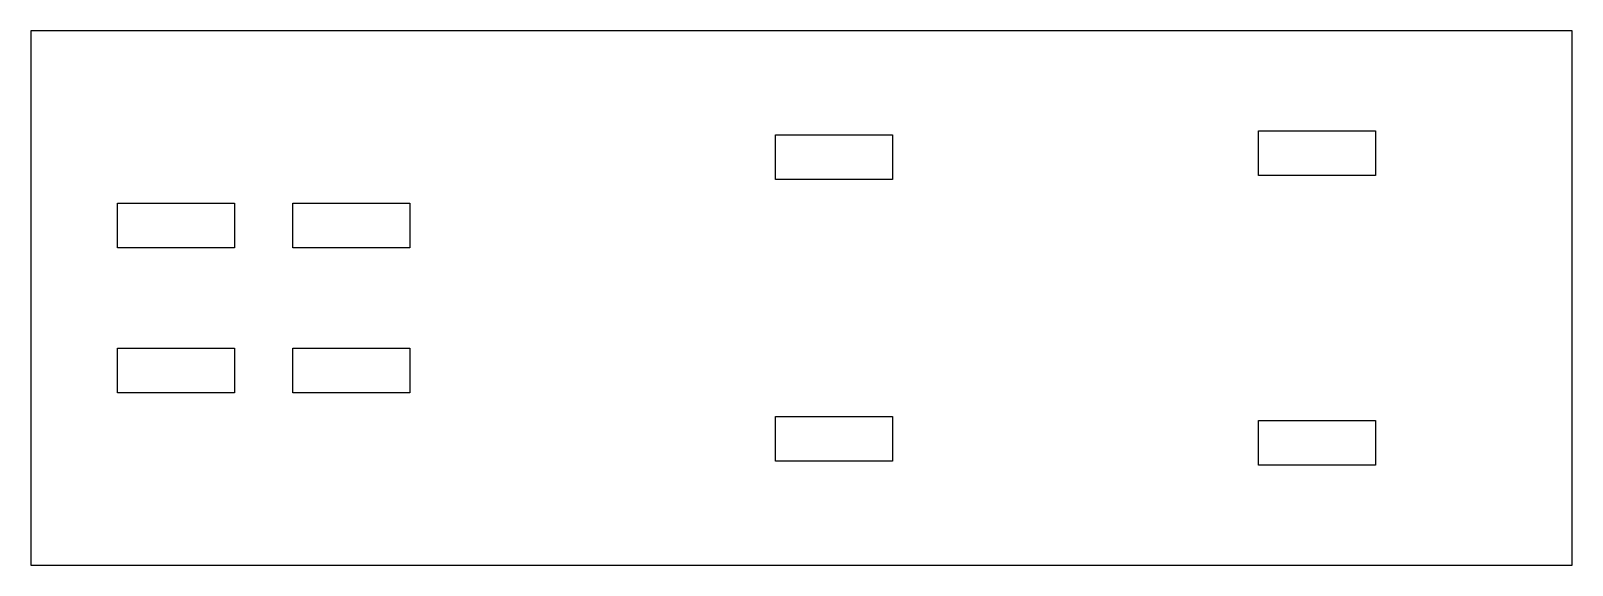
# Model space of a CAD drawing. Header units: millimetres. Extents: x -31.9 to 31.9, y -11.1 to 11.1.
import ezdxf

# ---------------------------------------------------------------- set-up
doc = ezdxf.new("R2010")
doc.units = ezdxf.units.MM
doc.layers.add('CUTOUTS', color=1, linetype='CONTINUOUS')
doc.layers.add('PERIMETER', color=5, linetype='CONTINUOUS')

msp = doc.modelspace()

# ---------------------------------------------------------------- linework, layer by layer
at = {"layer": 'CUTOUTS'}
for p, q in [((-1.075, 6.764), (3.775, 6.764)), ((-1.075, 4.914), (-1.075, 6.764)), ((3.775, 6.764), (3.775, 4.914)), ((18.925, 5.075), (18.925, 6.925)), ((18.925, 6.925), (23.775, 6.925)), ((23.775, 6.925), (23.775, 5.075)), ((3.775, 4.914), (-1.075, 4.914)), ((23.775, 5.075), (18.925, 5.075)), ((-28.334, 2.075), (-28.334, 3.925)), ((-28.334, 3.925), (-23.484, 3.925)), ((-23.484, 3.925), (-23.484, 2.075)), ((-21.075, 2.075), (-21.075, 3.925)), ((-21.075, 3.925), (-16.225, 3.925)), ((-16.225, 3.925), (-16.225, 2.075)), ((-23.484, 2.075), (-28.334, 2.075)), ((-16.225, 2.075), (-21.075, 2.075)), ((-28.334, -3.925), (-28.334, -2.075)), ((-28.334, -2.075), (-23.484, -2.075)), ((-23.484, -2.075), (-23.484, -3.925)), ((-21.075, -3.925), (-21.075, -2.075)), ((-21.075, -2.075), (-16.225, -2.075)), ((-16.225, -2.075), (-16.225, -3.925)), ((-23.484, -3.925), (-28.334, -3.925)), ((-16.225, -3.925), (-21.075, -3.925)), ((-1.075, -6.764), (-1.075, -4.914)), ((-1.075, -4.914), (3.775, -4.914)), ((3.775, -4.914), (3.775, -6.764)), ((18.925, -6.925), (18.925, -5.075)), ((18.925, -5.075), (23.775, -5.075)), ((23.775, -5.075), (23.775, -6.925)), ((3.775, -6.764), (-1.075, -6.764)), ((23.775, -6.925), (18.925, -6.925))]:
    msp.add_line(p, q, dxfattribs=at)
at = {"layer": 'PERIMETER'}
for p, q in [((31.925, 11.075), (-31.925, 11.075)), ((-31.925, 11.075), (-31.925, -11.075)), ((31.925, -11.075), (31.925, 11.075)), ((-31.925, -11.075), (31.925, -11.075))]:
    msp.add_line(p, q, dxfattribs=at)

doc.saveas('drawing.dxf')
